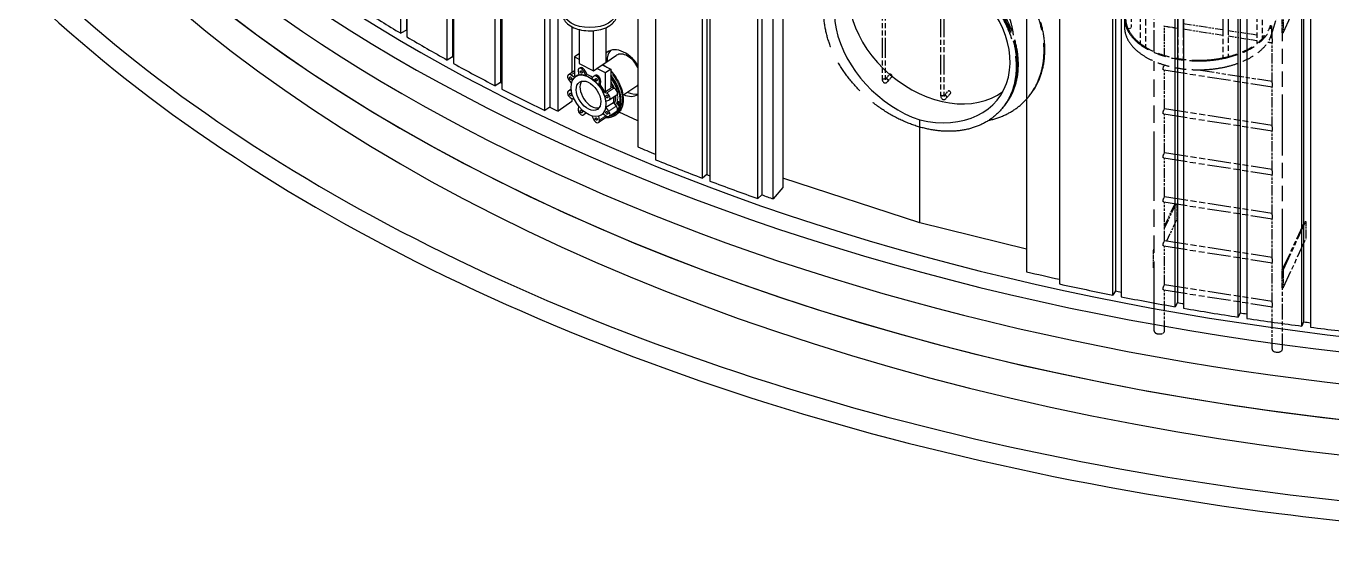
# Model space of a CAD drawing. Header units: millimetres. Extents: x 0 to 89100, y 0 to 63000.
# Drawn here: x 62527 to 67022, y 49368 to 51138 of the extents above; entities that cross this region are included whole.
import ezdxf

# ---------------------------------------------------------------- set-up
doc = ezdxf.new("R2010")
doc.units = ezdxf.units.MM
doc.header["$LTSCALE"] = 150
doc.linetypes.add('DOUBLE_DASH_CHAIN', pattern=[1.2403, 0.6614, -0.0827, 0.1654, -0.0827, 0.1654, -0.0827])
for name, color, linetype, lineweight in [('Reference', 7, 'DOUBLE_DASH_CHAIN', 25), ('Visible', 7, 'Continuous', 25), ('Visible Narrow', 7, 'Continuous', 18)]:
    doc.layers.add(name, color=color, linetype=linetype, lineweight=lineweight)

msp = doc.modelspace()

# ---------------------------------------------------------------- linework, layer by layer
at = {"layer": 'Reference', "ltscale": 0.674356}
msp.add_line((66330.56, 51394.69), (66330.56, 51134.46), dxfattribs=at)
at = {"layer": 'Reference', "ltscale": 0.742545}
msp.add_line((66361.8, 51364.77), (66361.8, 51078.23), dxfattribs=at)
at = {"layer": 'Reference', "ltscale": 0.743699}
msp.add_line((66380.55, 51352.36), (66380.55, 51065.37), dxfattribs=at)
at = {"layer": 'Reference', "ltscale": 0.744757}
msp.add_line((66410.16, 51049.96), (66410.16, 51337.35), dxfattribs=at)
at = {"layer": 'Reference', "ltscale": 0.742636}
msp.add_line((66763.16, 51363.9), (66763.16, 51077.33), dxfattribs=at)
at = {"layer": 'Reference', "ltscale": 0.74063}
msp.add_line((66781.91, 51379.59), (66781.91, 51093.79), dxfattribs=at)
at = {"layer": 'Reference', "ltscale": 0.745945}
msp.add_line((66491.09, 51313.94), (66491.09, 51026.08), dxfattribs=at)
at = {"layer": 'Reference', "ltscale": 0.746058}
msp.add_line((66509.84, 51311.19), (66509.84, 51023.3), dxfattribs=at)
at = {"layer": 'Reference', "ltscale": 0.745856}
msp.add_line((66646.25, 51316), (66646.25, 51028.19), dxfattribs=at)
at = {"layer": 'Reference', "ltscale": 0.745667}
msp.add_line((66665, 51320.23), (66665, 51032.48), dxfattribs=at)
at = {"layer": 'Reference', "ltscale": 0.634748}
for p, q in [((66854.13, 51114.67), (66931.78, 51281.97)), ((66851.23, 50297.6), (66928.88, 50464.91)), ((66854.13, 50297.15), (66931.78, 50464.46)), ((66854.13, 50235.92), (66931.78, 50403.22))]:
    msp.add_line(p, q, dxfattribs=at)
at = {"layer": 'Reference', "ltscale": 0.690297}
for p, q in [((65473.18, 51225.18), (65473.18, 50958.8)), ((65484.43, 51225.18), (65484.43, 50958.8)), ((65674.96, 51167.7), (65674.96, 50901.32)), ((65686.21, 51167.7), (65686.21, 50901.32))]:
    msp.add_line(p, q, dxfattribs=at)
at = {"layer": 'Reference', "ltscale": 0.507713}
msp.add_line((66854.87, 51246.22), (66814.44, 51109.65), dxfattribs=at)
at = {"layer": 'Reference', "ltscale": 0.079256}
msp.add_line((66308.04, 51165.08), (66308.04, 51134.46), dxfattribs=at)
at = {"layer": 'Reference', "ltscale": 0.158612}
for p, q in [((66851.23, 51115.12), (66851.23, 51176.36)), ((66854.13, 51175.91), (66854.13, 51114.67)), ((66931.78, 50464.46), (66931.78, 50403.22)), ((66407.87, 50304.95), (66407.87, 50366.19)), ((66851.23, 50236.36), (66851.23, 50297.6)), ((66854.13, 50297.15), (66854.13, 50235.92))]:
    msp.add_line(p, q, dxfattribs=at)
at = {"layer": 'Reference', "ltscale": 0.104659}
msp.add_line((66443.27, 51138.13), (66491.09, 51130.73), dxfattribs=at)
at = {"layer": 'Reference', "ltscale": 0.261711}
msp.add_line((66446.16, 51036.66), (66446.16, 51137.68), dxfattribs=at)
at = {"layer": 'Reference', "ltscale": 0.298756}
for p, q in [((66509.84, 51146.8), (66646.25, 51125.7)), ((66509.84, 51127.83), (66646.25, 51106.73))]:
    msp.add_line(p, q, dxfattribs=at)
at = {"layer": 'Reference', "ltscale": 0.214946}
for p, q in [((66665, 51122.8), (66763.16, 51107.61)), ((66665, 51103.82), (66763.16, 51088.64))]:
    msp.add_line(p, q, dxfattribs=at)
at = {"layer": 'Reference', "ltscale": 0.07132}
msp.add_line((66814.44, 51138.74), (66814.44, 51111.18), dxfattribs=at)
at = {"layer": 'Reference', "ltscale": 0.053221}
msp.add_line((66815.85, 51093.83), (66815.85, 51114.41), dxfattribs=at)
at = {"layer": 'Reference', "ltscale": 0.006248}
for p, q in [((66854.13, 51114.67), (66851.23, 51115.12)), ((66928.88, 50464.91), (66931.78, 50464.46)), ((66851.23, 50297.6), (66854.13, 50297.15)), ((66854.13, 50235.92), (66851.23, 50236.36))]:
    msp.add_line(p, q, dxfattribs=at)
at = {"layer": 'Reference', "ltscale": 2.115033}
msp.add_line((66851.85, 50298.92), (66851.85, 51115.02), dxfattribs=at)
at = {"layer": 'Reference', "ltscale": 0.018688}
msp.add_line((66781.91, 51104.71), (66790.48, 51103.39), dxfattribs=at)
at = {"layer": 'Reference', "ltscale": 0.030759}
msp.add_line((66801.79, 51082.66), (66815.87, 51080.48), dxfattribs=at)
at = {"layer": 'Reference', "ltscale": 0.010333}
msp.add_line((66811.09, 51100.2), (66815.85, 51099.46), dxfattribs=at)
at = {"layer": 'Reference', "ltscale": 0.358126}
for p, q in [((66815.85, 50942.27), (66815.85, 51080.49)), ((66815.85, 50790.71), (66815.85, 50928.93)), ((66815.85, 50639.15), (66815.85, 50777.36)), ((66815.85, 50487.58), (66815.85, 50625.8)), ((66815.85, 50336.02), (66815.85, 50474.24)), ((66815.85, 50184.46), (66815.85, 50322.68))]:
    msp.add_line(p, q, dxfattribs=at)
at = {"layer": 'Reference', "ltscale": 2.407996}
msp.add_line((66410.16, 50087.48), (66410.16, 51016.62), dxfattribs=at)
at = {"layer": 'Reference', "ltscale": 0.8162}
for p, q in [((66443.27, 50986.56), (66815.87, 50928.92)), ((66443.27, 50835), (66815.87, 50777.36)), ((66443.27, 50683.44), (66815.87, 50625.8)), ((66443.27, 50531.88), (66815.87, 50474.24)), ((66443.27, 50380.32), (66815.87, 50322.67)), ((66443.27, 50228.75), (66815.87, 50171.11))]:
    msp.add_line(p, q, dxfattribs=at)
at = {"layer": 'Reference', "ltscale": 0.343692}
for p, q in [((66446.16, 50853.47), (66446.16, 50986.12)), ((66446.16, 50701.91), (66446.16, 50834.56)), ((66446.16, 50550.34), (66446.16, 50682.99)), ((66446.16, 50398.78), (66446.16, 50531.43)), ((66446.16, 50247.22), (66446.16, 50379.87))]:
    msp.add_line(p, q, dxfattribs=at)
at = {"layer": 'Reference', "ltscale": 0.556798}
msp.add_line((66561.65, 50987.22), (66815.85, 50947.9), dxfattribs=at)
at = {"layer": 'Reference', "ltscale": 0.063385}
for p, q in [((65485.31, 50955.17), (65498.59, 50970.71)), ((65493.87, 50947.86), (65507.14, 50963.4)), ((65687.09, 50897.69), (65700.36, 50913.23)), ((65695.64, 50890.39), (65708.92, 50905.92))]:
    msp.add_line(p, q, dxfattribs=at)
at = {"layer": 'Reference', "ltscale": 0.012597}
msp.add_line((65977.41, 50893.7), (65974.75, 50890.59), dxfattribs=at)
at = {"layer": 'Reference', "ltscale": 0.015771}
for p, q in [((65887.87, 50855.31), (65884.56, 50851.43)), ((65892.19, 50860.36), (65888.87, 50856.48))]:
    msp.add_line(p, q, dxfattribs=at)
at = {"layer": 'Reference', "ltscale": 0.809818}
for p, q in [((66446.16, 50853.53), (66815.85, 50796.34)), ((66446.16, 50701.97), (66815.85, 50644.77)), ((66446.16, 50550.4), (66815.85, 50493.21)), ((66446.16, 50398.84), (66815.85, 50341.65)), ((66446.16, 50247.28), (66815.85, 50190.09))]:
    msp.add_line(p, q, dxfattribs=at)
at = {"layer": 'Reference', "ltscale": 0.292866}
msp.add_line((66446.16, 50448.68), (66481.99, 50525.89), dxfattribs=at)
at = {"layer": 'Reference', "ltscale": 0.316558}
msp.add_line((66446.16, 50441.99), (66484.89, 50525.44), dxfattribs=at)
at = {"layer": 'Reference', "ltscale": 0.137485}
msp.add_line((66488.42, 50524.89), (66488.42, 50471.81), dxfattribs=at)
at = {"layer": 'Reference', "ltscale": 0.281375}
msp.add_line((66453.99, 50397.63), (66488.42, 50471.81), dxfattribs=at)
at = {"layer": 'Reference', "ltscale": 0.018578}
msp.add_line((66407.87, 50366.19), (66410.16, 50371.11), dxfattribs=at)
at = {"layer": 'Reference', "ltscale": 0.004905}
for p, q in [((66407.87, 50366.19), (66410.16, 50365.84)), ((66410.16, 50304.6), (66407.87, 50304.95))]:
    msp.add_line(p, q, dxfattribs=at)
at = {"layer": 'Reference', "ltscale": 0.364876}
msp.add_line((66446.16, 50087.48), (66446.16, 50228.31), dxfattribs=at)
at = {"layer": 'Reference', "ltscale": 0.548175}
msp.add_line((66851.85, 50024.72), (66851.85, 50236.27), dxfattribs=at)
at = {"layer": 'Reference', "ltscale": 0.37931}
msp.add_line((66815.85, 50024.72), (66815.85, 50171.12), dxfattribs=at)
at = {"layer": 'Reference', "ltscale": 3.626148}
msp.add_ellipse((65661.16, 51158.58), major_axis=(-313.59, 267.99), ratio=0.7322183, start_param=2.6352994, end_param=6.7894786, dxfattribs=at)
at = {"layer": 'Reference', "ltscale": 2.742245}
msp.add_ellipse((65663.82, 51161.69), major_axis=(-313.59, 267.99), ratio=0.7322183, start_param=3.1415927, end_param=6.2831853, dxfattribs=at)
at = {"layer": 'Reference', "ltscale": 4.911191}
msp.add_ellipse((65603.75, 51091.41), major_axis=(280.8, -239.97), ratio=0.7322183, dxfattribs=at)
at = {"layer": 'Reference', "ltscale": 2.455545}
for centre in [(65607.07, 51095.29), (65611.39, 51100.34)]:
    msp.add_ellipse(centre, major_axis=(-280.8, 239.97), ratio=0.7322183, start_param=3.1415927, end_param=6.2831853, dxfattribs=at)
at = {"layer": 'Reference', "ltscale": 2.459974}
msp.add_ellipse((65608.07, 51096.45), major_axis=(-280.8, 239.97), ratio=0.7322183, start_param=3.1387597, end_param=6.2860182, dxfattribs=at)
at = {"layer": 'Reference', "ltscale": 0.925007}
msp.add_ellipse((65661.16, 51158.58), major_axis=(-225.21, 192.47), ratio=0.7322183, start_param=3.7957, end_param=5.2713563, dxfattribs=at)
at = {"layer": 'Reference', "ltscale": 1.696894}
msp.add_ellipse((66563.06, 51165.08), major_axis=(255.02, 0), ratio=0.5773503, start_param=2.969375, end_param=6.1138884, dxfattribs=at)
at = {"layer": 'Reference', "ltscale": 1.587484}
msp.add_ellipse((66563.06, 51165.08), major_axis=(-251.27, 0), ratio=0.5773503, start_param=6.2697997, end_param=9.255481, dxfattribs=at)
at = {"layer": 'Reference', "ltscale": 1.603953}
msp.add_ellipse((66563.06, 51134.46), major_axis=(255.02, 0), ratio=0.5773503, start_param=3.1415927, end_param=6.1138884, dxfattribs=at)
at = {"layer": 'Reference', "ltscale": 0.034374}
msp.add_ellipse((66321.19, 51134.46), major_axis=(9.37, 0), ratio=0.5773503, start_param=4.5454871, end_param=6.2831853, dxfattribs=at)
at = {"layer": 'Reference', "ltscale": 0.033556}
for centre, major_axis, ratio in [((65478.81, 50958.8), (5.63, 0), 0.5773503), ((65489.59, 50951.52), (-4.28, 3.65), 0.7322183), ((65680.58, 50901.32), (5.63, 0), 0.5773503), ((65691.37, 50894.04), (-4.28, 3.65), 0.7322183)]:
    msp.add_ellipse(centre, major_axis=major_axis, ratio=ratio, start_param=3.2986723, end_param=6.1261057, dxfattribs=at)
at = {"layer": 'Reference', "ltscale": 0.037296}
for centre in [(65502.87, 50967.05), (65704.64, 50909.57)]:
    msp.add_ellipse(centre, major_axis=(-4.28, 3.65), ratio=0.7322183, start_param=3.1415926, end_param=6.2831853, dxfattribs=at)
at = {"layer": 'Reference', "ltscale": 0.119566}
for centre in [(66428.16, 50087.48), (66833.85, 50024.72)]:
    msp.add_ellipse(centre, major_axis=(18, 0), ratio=0.5773503, start_param=3.1415927, end_param=6.2831853, dxfattribs=at)
at = {"layer": 'Reference', "ltscale": 0.040304}
for points in [[(66815.85, 51093.83), (66815.85, 51093.04), (66815.9, 51092.22), (66816.07, 51090.23), (66816.23, 51088.93), (66816.43, 51087.06), (66816.48, 51086.45), (66816.56, 51085.29), (66816.58, 51084.75), (66816.58, 51083.77), (66816.56, 51083.3), (66816.48, 51082.46), (66816.43, 51082.09), (66816.23, 51081.14), (66816.07, 51080.75), (66815.93, 51080.52), (66815.89, 51080.48), (66815.87, 51080.49)], [(66815.85, 50942.27), (66815.85, 50941.48), (66815.9, 50940.65), (66816.07, 50938.67), (66816.23, 50937.37), (66816.43, 50935.5), (66816.48, 50934.89), (66816.56, 50933.73), (66816.58, 50933.19), (66816.58, 50932.2), (66816.56, 50931.74), (66816.48, 50930.9), (66816.43, 50930.52), (66816.23, 50929.58), (66816.07, 50929.18), (66815.93, 50928.95), (66815.89, 50928.92), (66815.87, 50928.92)], [(66815.85, 50790.71), (66815.85, 50789.92), (66815.9, 50789.09), (66816.07, 50787.11), (66816.23, 50785.8), (66816.43, 50783.93), (66816.48, 50783.32), (66816.56, 50782.17), (66816.58, 50781.63), (66816.58, 50780.64), (66816.56, 50780.18), (66816.48, 50779.34), (66816.43, 50778.96), (66816.23, 50778.02), (66816.07, 50777.62), (66815.93, 50777.39), (66815.89, 50777.36), (66815.87, 50777.36)], [(66815.85, 50639.15), (66815.85, 50638.36), (66815.9, 50637.53), (66816.07, 50635.54), (66816.23, 50634.24), (66816.43, 50632.37), (66816.48, 50631.76), (66816.56, 50630.61), (66816.58, 50630.06), (66816.58, 50629.08), (66816.56, 50628.61), (66816.48, 50627.77), (66816.43, 50627.4), (66816.23, 50626.45), (66816.07, 50626.06), (66815.93, 50625.83), (66815.89, 50625.8), (66815.87, 50625.8)], [(66815.85, 50487.58), (66815.85, 50486.8), (66815.9, 50485.97), (66816.07, 50483.98), (66816.23, 50482.68), (66816.43, 50480.81), (66816.48, 50480.2), (66816.56, 50479.04), (66816.58, 50478.5), (66816.58, 50477.52), (66816.56, 50477.05), (66816.48, 50476.21), (66816.43, 50475.84), (66816.23, 50474.89), (66816.07, 50474.5), (66815.93, 50474.27), (66815.89, 50474.23), (66815.87, 50474.24)], [(66815.85, 50336.02), (66815.85, 50335.23), (66815.9, 50334.4), (66816.07, 50332.42), (66816.23, 50331.12), (66816.43, 50329.25), (66816.48, 50328.64), (66816.56, 50327.48), (66816.58, 50326.94), (66816.58, 50325.96), (66816.56, 50325.49), (66816.48, 50324.65), (66816.43, 50324.28), (66816.23, 50323.33), (66816.07, 50322.93), (66815.93, 50322.7), (66815.89, 50322.67), (66815.87, 50322.68)], [(66815.85, 50184.46), (66815.85, 50183.67), (66815.9, 50182.84), (66816.07, 50180.86), (66816.23, 50179.56), (66816.43, 50177.69), (66816.48, 50177.07), (66816.56, 50175.92), (66816.58, 50175.38), (66816.58, 50174.39), (66816.56, 50173.93), (66816.48, 50173.09), (66816.43, 50172.71), (66816.23, 50171.77), (66816.07, 50171.37), (66815.93, 50171.14), (66815.89, 50171.11), (66815.87, 50171.11)]]:
    msp.add_open_spline(points, degree=3, knots=[2.5557741, 2.5557741, 2.5557741, 2.5557741, 2.8870911, 2.8870911, 3.3693304, 3.3693304, 3.61045, 3.61045, 3.8515697, 3.8515697, 4.0926893, 4.0926893, 4.333809, 4.333809, 4.8160483, 4.8160483, 5.0102567, 5.0102567, 5.0102567, 5.0102567], dxfattribs=at)
at = {"layer": 'Reference', "ltscale": 0.052252}
msp.add_open_spline([(66443.27, 50986.57), (66443.04, 50986.6), (66442.82, 50986.67), (66442.08, 50987.04), (66441.55, 50987.54), (66440.98, 50988.61), (66440.83, 50989.01), (66440.63, 50989.89), (66440.57, 50990.37), (66440.57, 50991.36), (66440.63, 50991.89), (66440.83, 50993), (66440.98, 50993.58), (66441.55, 50995.33), (66442.08, 50996.52), (66443.13, 50998.68), (66443.73, 50999.79), (66444.52, 51001.3), (66444.76, 51001.77), (66445.2, 51002.63), (66445.39, 51003.02), (66445.61, 51003.49), (66445.66, 51003.61), (66445.72, 51003.73)], degree=3, knots=[2.6928826, 2.6928826, 2.6928826, 2.6928826, 2.8870911, 2.8870911, 3.3693304, 3.3693304, 3.61045, 3.61045, 3.8515697, 3.8515697, 4.0926893, 4.0926893, 4.333809, 4.333809, 4.8160483, 4.8160483, 5.2967014, 5.2967014, 5.5370279, 5.5370279, 5.7773545, 5.7773545, 5.8724987, 5.8724987, 5.8724987, 5.8724987], dxfattribs=at)
at = {"layer": 'Reference', "ltscale": 0.098603}
for points in [[(65473.18, 50958.8), (65473.18, 50956.4), (65473.38, 50954.15), (65474.31, 50949.96), (65475.01, 50947.99), (65476.84, 50945.49), (65477.45, 50944.82), (65479.28, 50943.35), (65480.68, 50942.66), (65483.41, 50942.15), (65484.7, 50942.2), (65487.32, 50942.77), (65488.59, 50943.38), (65491.28, 50945.13), (65492.62, 50946.4), (65493.87, 50947.86)], [(65674.96, 50901.32), (65674.96, 50898.92), (65675.15, 50896.67), (65676.08, 50892.48), (65676.79, 50890.51), (65678.61, 50888.01), (65679.22, 50887.34), (65681.06, 50885.87), (65682.45, 50885.18), (65685.19, 50884.67), (65686.47, 50884.72), (65689.09, 50885.3), (65690.36, 50885.9), (65693.06, 50887.65), (65694.39, 50888.92), (65695.64, 50890.39)]]:
    msp.add_open_spline(points, degree=3, knots=[1.5707963, 1.5707963, 1.5707963, 1.5707963, 1.8849556, 1.8849556, 2.1991149, 2.1991149, 2.3222233, 2.3222233, 2.5065479, 2.5065479, 2.6658068, 2.6658068, 2.866341, 2.866341, 3.1415927, 3.1415927, 3.1415927, 3.1415927], dxfattribs=at)
at = {"layer": 'Reference', "ltscale": 0.029045}
for points in [[(65484.43, 50958.8), (65484.43, 50957.28), (65484.55, 50955.96), (65484.89, 50954.07), (65485.11, 50953.42), (65485.35, 50952.91), (65485.41, 50952.83), (65485.41, 50952.83)], [(65686.21, 50901.32), (65686.21, 50899.8), (65686.32, 50898.48), (65686.67, 50896.59), (65686.89, 50895.95), (65687.12, 50895.44), (65687.18, 50895.35), (65687.18, 50895.35)]]:
    msp.add_open_spline(points, degree=3, knots=[1.57079633, 1.57079633, 1.57079633, 1.57079633, 1.84177868, 1.84177868, 2.07761825, 2.07761825, 2.20736585, 2.20736585, 2.20736585, 2.20736585], dxfattribs=at)
at = {"layer": 'Reference', "ltscale": 0.002976}
for points in [[(65484.8, 50954.6), (65484.96, 50954.77), (65485.14, 50954.96), (65485.31, 50955.17)], [(65686.58, 50897.12), (65686.74, 50897.3), (65686.91, 50897.49), (65687.09, 50897.69)]]:
    msp.add_open_spline(points, degree=3, dxfattribs=at)
at = {"layer": 'Reference', "ltscale": 0.061149}
for points in [[(66443.27, 50835), (66443.04, 50835.04), (66442.82, 50835.11), (66442.08, 50835.48), (66441.55, 50835.98), (66440.98, 50837.04), (66440.83, 50837.45), (66440.63, 50838.33), (66440.57, 50838.81), (66440.57, 50839.79), (66440.63, 50840.33), (66440.83, 50841.44), (66440.98, 50842.02), (66441.55, 50843.77), (66442.08, 50844.96), (66443.13, 50847.12), (66443.73, 50848.23), (66444.52, 50849.73), (66444.76, 50850.21), (66445.2, 50851.07), (66445.39, 50851.46), (66445.7, 50852.13), (66445.83, 50852.43), (66446.03, 50852.93), (66446.09, 50853.13), (66446.15, 50853.36), (66446.16, 50853.42), (66446.16, 50853.47)], [(66443.27, 50683.44), (66443.04, 50683.48), (66442.82, 50683.55), (66442.08, 50683.91), (66441.55, 50684.42), (66440.98, 50685.48), (66440.83, 50685.89), (66440.63, 50686.77), (66440.57, 50687.25), (66440.57, 50688.23), (66440.63, 50688.76), (66440.83, 50689.88), (66440.98, 50690.45), (66441.55, 50692.21), (66442.08, 50693.4), (66443.13, 50695.55), (66443.73, 50696.67), (66444.52, 50698.17), (66444.76, 50698.64), (66445.2, 50699.51), (66445.39, 50699.89), (66445.7, 50700.56), (66445.83, 50700.87), (66446.03, 50701.37), (66446.09, 50701.57), (66446.15, 50701.8), (66446.16, 50701.86), (66446.16, 50701.9)], [(66443.27, 50531.88), (66443.04, 50531.91), (66442.82, 50531.99), (66442.08, 50532.35), (66441.55, 50532.85), (66440.98, 50533.92), (66440.83, 50534.32), (66440.63, 50535.21), (66440.57, 50535.69), (66440.57, 50536.67), (66440.63, 50537.2), (66440.83, 50538.31), (66440.98, 50538.89), (66441.55, 50540.64), (66442.08, 50541.84), (66443.13, 50543.99), (66443.73, 50545.11), (66444.52, 50546.61), (66444.76, 50547.08), (66445.2, 50547.94), (66445.39, 50548.33), (66445.7, 50549), (66445.83, 50549.3), (66446.03, 50549.8), (66446.09, 50550), (66446.15, 50550.24), (66446.16, 50550.3), (66446.16, 50550.34)], [(66443.27, 50380.32), (66443.04, 50380.35), (66442.82, 50380.42), (66442.08, 50380.79), (66441.55, 50381.29), (66440.98, 50382.36), (66440.83, 50382.76), (66440.63, 50383.65), (66440.57, 50384.12), (66440.57, 50385.11), (66440.63, 50385.64), (66440.83, 50386.75), (66440.98, 50387.33), (66441.55, 50389.08), (66442.08, 50390.28), (66443.13, 50392.43), (66443.73, 50393.55), (66444.52, 50395.05), (66444.76, 50395.52), (66445.2, 50396.38), (66445.39, 50396.77), (66445.7, 50397.44), (66445.83, 50397.74), (66446.03, 50398.24), (66446.09, 50398.44), (66446.15, 50398.67), (66446.16, 50398.74), (66446.16, 50398.78)], [(66443.27, 50228.76), (66443.04, 50228.79), (66442.82, 50228.86), (66442.08, 50229.23), (66441.55, 50229.73), (66440.98, 50230.79), (66440.83, 50231.2), (66440.63, 50232.08), (66440.57, 50232.56), (66440.57, 50233.55), (66440.63, 50234.08), (66440.83, 50235.19), (66440.98, 50235.77), (66441.55, 50237.52), (66442.08, 50238.71), (66443.13, 50240.87), (66443.73, 50241.98), (66444.52, 50243.49), (66444.76, 50243.96), (66445.2, 50244.82), (66445.39, 50245.21), (66445.7, 50245.88), (66445.83, 50246.18), (66446.03, 50246.68), (66446.09, 50246.88), (66446.15, 50247.11), (66446.16, 50247.18), (66446.16, 50247.22)]]:
    msp.add_open_spline(points, degree=3, knots=[2.6928826, 2.6928826, 2.6928826, 2.6928826, 2.8870911, 2.8870911, 3.3693304, 3.3693304, 3.61045, 3.61045, 3.8515697, 3.8515697, 4.0926893, 4.0926893, 4.333809, 4.333809, 4.8160483, 4.8160483, 5.2967014, 5.2967014, 5.5370279, 5.5370279, 5.7773545, 5.7773545, 6.0176811, 6.0176811, 6.2580076, 6.2580076, 6.4073438, 6.4073438, 6.4073438, 6.4073438], dxfattribs=at)
at = {"layer": 'Visible'}
for p, q in [((63835.76, 54715.07), (63835.76, 51123.5)), ((63816.91, 51112.96), (63816.91, 54704.52)), ((63837.79, 54692.08), (63837.79, 51100.52)), ((63994.66, 54623.33), (63994.66, 51031.77)), ((63976.49, 51020.83), (63976.49, 54612.4)), ((63998.13, 54600.41), (63998.13, 51008.84)), ((64159.23, 54534.99), (64159.23, 50943.43)), ((64141.75, 50932.12), (64141.75, 54523.68)), ((64164.14, 54512.15), (64164.14, 50920.59)), ((64312.49, 50846.93), (64312.49, 54438.49)), ((64329.24, 54450.16), (64329.24, 50858.59)), ((64693.89, 54269.06), (64693.89, 50677.5)), ((64869.69, 54217.8), (64869.69, 50626.24)), ((64855.24, 50613.59), (64855.24, 54205.15)), ((64880.28, 54195.61), (64880.28, 50604.05)), ((65045.54, 50543.56), (65045.54, 54135.13)), ((65059.19, 54148.07), (65059.19, 50556.51)), ((66084.02, 53841.01), (66084.02, 50249.44)), ((66276.5, 53816.92), (66276.5, 50225.36)), ((66268.02, 50211.01), (66268.02, 53802.58)), ((66296.42, 53796.98), (66296.42, 50205.42)), ((66490.28, 53776.95), (66490.28, 50185.38)), ((66482.71, 50170.87), (66482.71, 53762.44)), ((66511.44, 53757.44), (66511.44, 50165.87)), ((66699.78, 50135.26), (66699.78, 53726.82)), ((66706.44, 53741.48), (66706.44, 50149.92)), ((66728.8, 53722.43), (66728.8, 50130.87)), ((66918.95, 50104.22), (66918.95, 53695.78)), ((66924.68, 53710.57), (66924.68, 50119.01)), ((66948.23, 53692), (66948.23, 50100.44)), ((65098.71, 50542.66), (65098.71, 51504.78)), ((65132.08, 51493.33), (65132.08, 50581.6)), ((64357.96, 50844.86), (64357.96, 51315.16)), ((65971.09, 51254.72), (65971.09, 50291.27)), ((64632.98, 51192.67), (64632.98, 50721.54)), ((63835.76, 51123.5), (63816.91, 51112.96)), ((64405.43, 51135.55), (64405.43, 50978.16)), ((64431.09, 51125.89), (64431.09, 51008.49)), ((64479.57, 50983.93), (64479.57, 51122.03)), ((64522.11, 51132.24), (64522.11, 51011.92)), ((63994.66, 51031.77), (63976.49, 51020.83)), ((64431.09, 51042.63), (64414.14, 51031.47)), ((64431.09, 51022.89), (64414.14, 51031.47)), ((64414.14, 51031.47), (64414.14, 50966.87)), ((64522.11, 51012.51), (64559.63, 51037.2)), ((64414.14, 50983.89), (64393.4, 50970.24)), ((64427.23, 50983.42), (64428.88, 50968.94)), ((64433.97, 50994.07), (64430.01, 50991.46)), ((64431.09, 51008.49), (64479.57, 50983.93)), ((64454.06, 50967.51), (64446.35, 50982.34)), ((64450.3, 50984.94), (64458.02, 50970.12)), ((64479.57, 50983.93), (64491.94, 50992.06)), ((64491.94, 50992.06), (64509.74, 51003.78)), ((64521.25, 50977.21), (64491.94, 50992.06)), ((64509.74, 51003.78), (64522.11, 51011.92)), ((64509.74, 51003.78), (64539.06, 50988.93)), ((64539.06, 50988.93), (64521.25, 50977.21)), ((64521.25, 50912.61), (64521.25, 50977.21)), ((64539.06, 50988.93), (64539.06, 50924.32)), ((64159.23, 50943.43), (64141.75, 50932.12)), ((64394.72, 50952.41), (64404.06, 50939.88)), ((64415.01, 50961.13), (64402.63, 50969.16)), ((64414.14, 50966.87), (64418.56, 50963.99)), ((64423.99, 50967.57), (64419.05, 50964.32)), ((64458.02, 50970.12), (64454.06, 50967.51)), ((64481.13, 50964.72), (64473.41, 50957.71)), ((64485.75, 50967.84), (64481.79, 50965.23)), ((64498.59, 50933.62), (64500.25, 50946.43)), ((64502.55, 50936.23), (64498.59, 50933.62)), ((64504.2, 50949.04), (64502.55, 50936.23)), ((64581.02, 50900.18), (64629.02, 50931.76)), ((64403.38, 50920.56), (64393.4, 50914)), ((64403.73, 50917.58), (64394.72, 50914.63)), ((64402.63, 50889.85), (64413.61, 50885.86)), ((64405.43, 50888.83), (64405.43, 50878.39)), ((64512.28, 50911.83), (64516.23, 50914.43)), ((64524.84, 50907.26), (64512.28, 50911.83)), ((64516.23, 50914.43), (64521.25, 50912.61)), ((64521.25, 50912.61), (64539.06, 50924.32)), ((64559.79, 50900.04), (64534.07, 50883.11)), ((64539.06, 50928.37), (64550.56, 50924.18)), ((64329.24, 50858.59), (64312.49, 50846.93)), ((64405.43, 50878.39), (64357.96, 50844.86)), ((64428.67, 50861.84), (64427.23, 50850.68)), ((64522.71, 50879.19), (64532.76, 50882.48)), ((64522.71, 50858.17), (64548.43, 50875.1)), ((64532.76, 50844.7), (64522.71, 50858.17)), ((64559.79, 50843.79), (64534.07, 50826.87)), ((64548.43, 50875.1), (64558.48, 50861.62)), ((64454.59, 50837.73), (64445.68, 50831.87)), ((64446.35, 50832.39), (64453.23, 50838.64)), ((64474.01, 50828.45), (64481.13, 50814.77)), ((64523.18, 50822.57), (64497.46, 50805.64)), ((64500.25, 50813.69), (64498.63, 50827.82)), ((64512.87, 50835.72), (64506.45, 50831.49)), ((64512.28, 50836.1), (64524.84, 50827.94)), ((64553.65, 50829.78), (64558.35, 50832.87)), ((64632.98, 50811.76), (64567.81, 50841.14)), ((65603.09, 50459.88), (65603.09, 50815.06)), ((64869.69, 50626.24), (64855.24, 50613.59)), ((65132.08, 50581.6), (65098.71, 50542.66)), ((65603.09, 50459.88), (65132.08, 50614)), ((65059.19, 50556.51), (65045.54, 50543.56)), ((65971.09, 50369.78), (65603.09, 50459.88)), ((66276.5, 50225.36), (66268.02, 50211.01)), ((66490.28, 50185.38), (66482.71, 50170.87)), ((66706.44, 50149.92), (66699.78, 50135.26)), ((66924.68, 50119.01), (66918.95, 50104.22))]:
    msp.add_line(p, q, dxfattribs=at)
for centre, major_axis, ratio, start_param, end_param in [((68289.52, 53591.12), (-6315, 0), 0.5773503, 6.1038739, 8.3379225), ((68289.52, 53603.37), (-6245.17, 0), 0.5773503, 6.1828271, 8.3344441), ((68289.52, 53480.9), (-6315, 0), 0.5773503, 0, 2.0547372), ((68289.52, 53480.9), (-6315, 0), 0.5773503, 0, 2.0547372), ((68289.52, 53480.9), (-6315, 0), 0.5773503, 0, 2.0547372), ((68289.52, 53358.42), (-6315, 0), 0.5773503, 0, 1.565985), ((68289.52, 53358.42), (-6315, 0), 0.5773503, 0, 1.565985), ((68289.52, 53358.42), (-6315, 0), 0.5773503, 0.0148462, 1.5559502), ((68289.52, 53235.95), (-6315, 0), 0.5773503, 0.0148462, 1.5520898), ((65603.09, 51090.63), (241.64, -236.15), 0.7099429, 2.5885926, 5.3189635), ((65661.16, 51158.58), (-256.57, 219.27), 0.7322183, 0.1615373, 2.9846137), ((65603.09, 51090.63), (272.82, -199.4), 0.7510309, 5.2144052, 7.964551), ((68289.52, 53603.37), (6213.75, 0), 0.5773503, 3.8773952, 3.9088862), ((68289.52, 53603.37), (6187.5, 0), 0.5773503, 3.908876, 3.9093478), ((68289.52, 53603.37), (6213.75, 0), 0.5773503, 3.9137142, 3.9452052), ((68289.52, 53603.37), (6187.5, 0), 0.5773503, 3.945195, 3.945974), ((64581.29, 50975.91), (53.69, -72.34), 0.6433971, 1.4705072, 3.2694791), ((64594.32, 50984.48), (-49.47, 75.18), 0.6137389, 0.1644259, 0.793647), ((64594.32, 50984.48), (-34.69, 52.72), 0.6137389, 4.5106741, 6.2831853), ((68289.52, 53603.37), (6213.75, 0), 0.5773503, 3.9500332, 3.9815242), ((64437.85, 50979.56), (-7.83, 11.9), 0.6137389, 4.5466943, 7.1646882), ((64441.81, 50982.16), (-7.83, 11.9), 0.6137389, 4.5466943, 6.2831853), ((68289.52, 53603.37), (6187.5, 0), 0.5773503, 3.9815139, 3.9825794), ((64401.24, 50958.34), (-7.83, 11.9), 0.6137389, 5.3320925, 7.9500864), ((64467.69, 50901.16), (-43.7, 66.41), 0.6137389, 6.1728701, 6.2831853), ((64463.74, 50898.55), (-43.7, 66.41), 0.6137389, 5.6256513, 6.0857312), ((64475.61, 50906.37), (30.92, -46.99), 0.6137389, 3.3664576, 6.0583204), ((64467.69, 50901.16), (-43.7, 66.41), 0.6137389, 5.3109322, 5.6256513), ((64463.74, 50898.55), (-43.7, 66.41), 0.6137389, 4.8402532, 5.300333), ((64489.63, 50953.33), (-7.83, 11.9), 0.6137389, 3.7612962, 6.37929), ((64493.58, 50955.93), (-7.83, 11.9), 0.6137389, 3.7612962, 6.2831853), ((64467.69, 50901.16), (-43.7, 66.41), 0.6137389, 4.5149349, 4.8402532), ((64494.9, 50919.06), (58.75, -89.28), 0.6137389, 5.8303458, 8.0226073), ((64494.9, 50919.06), (56.27, -85.52), 0.6137389, 6.0088587, 7.9933995), ((64562.15, 50928.71), (-4.43, 6.74), 0.6137389, 6.2776881, 8.8685348), ((64565.12, 50930.67), (4.43, -6.74), 0.6137389, 4.0748815, 4.8173724), ((64594.32, 50984.48), (34.69, -52.72), 0.6137389, 0, 0.132125), ((68289.52, 53603.37), (6213.75, 0), 0.5773503, 3.9863522, 4.0178432), ((64401.24, 50902.09), (-7.83, 11.9), 0.6137389, 6.1174907, 8.7354845), ((64463.74, 50898.55), (-43.7, 66.41), 0.6137389, 4.054855, 4.5149349), ((64526.24, 50895.01), (7.83, -11.9), 0.6137389, 6.1174907, 8.7354845), ((64490.45, 50916.13), (43.7, -66.41), 0.6137389, 1.3559104, 1.371339), ((64490.45, 50916.13), (43.7, -66.41), 0.6137389, 0.5607307, 0.8650601), ((64551.96, 50911.94), (7.83, -11.9), 0.6137389, 0, 2.4522992), ((64581.29, 50975.91), (53.69, -72.34), 0.6433971, 5.4531801, 6.2411682), ((64594.32, 50984.48), (49.47, -75.18), 0.6137389, 5.4895383, 6.0711441), ((68289.52, 53603.37), (6187.5, 0), 0.5773503, 4.0178329, 4.0238597), ((64437.85, 50843.78), (7.83, -11.9), 0.6137389, 3.7612962, 6.37929), ((64463.74, 50898.55), (43.7, -66.41), 0.6137389, 0.1278642, 0.587944), ((64526.24, 50838.77), (7.83, -11.9), 0.6137389, 5.3320925, 7.9500864), ((64551.96, 50855.7), (7.83, -11.9), 0.6137389, 0, 1.6669011), ((64567.35, 50870.12), (4.43, -6.74), 0.6137389, 1.5574258, 5.9184943), ((64570.32, 50872.08), (-4.43, 6.74), 0.6137389, 0.367189, 2.358298), ((64489.63, 50817.55), (7.83, -11.9), 0.6137389, 4.5466943, 7.1646882), ((64515.35, 50834.47), (7.83, -11.9), 0.6137389, 0, 0.5938883), ((64494.9, 50919.06), (56.27, -85.52), 0.6137389, 5.8768616, 5.8916111), ((68289.52, 53603.37), (6187.5, 0), 0.5773503, 4.0801459, 4.0922959), ((68289.52, 53603.37), (6213.75, 0), 0.5773503, 4.0953092, 4.1268002), ((68289.52, 53603.37), (6187.5, 0), 0.5773503, 4.1267899, 4.1288415), ((68289.52, 53603.37), (6213.75, 0), 0.5773503, 4.1316282, 4.1631191), ((68289.52, 53603.37), (6187.5, 0), 0.5773503, 4.1631089, 4.1705804), ((68289.52, 53603.37), (6187.5, 0), 0.5773503, 4.3283206, 4.3479309), ((68289.52, 53603.37), (6213.75, 0), 0.5773503, 4.3495421, 4.3810331), ((68289.52, 53603.37), (6187.5, 0), 0.5773503, 4.3810228, 4.384424), ((68289.52, 53603.37), (6213.75, 0), 0.5773503, 4.3858611, 4.4173521), ((68289.52, 53603.37), (6187.5, 0), 0.5773503, 4.4173418, 4.4209129), ((68289.52, 53603.37), (6213.75, 0), 0.5773503, 4.4221801, 4.4536711), ((68289.52, 53603.37), (6187.5, 0), 0.5773503, 4.4536608, 4.457398), ((68289.52, 53603.37), (6213.75, 0), 0.5773503, 4.4584991, 4.4899901), ((68289.52, 53603.37), (6187.5, 0), 0.5773503, 4.4899798, 4.4938801), ((68289.52, 53603.37), (6213.75, 0), 0.5773503, 4.4948181, 4.526309)]:
    msp.add_ellipse(centre, major_axis=major_axis, ratio=ratio, start_param=start_param, end_param=end_param, dxfattribs=at)
for centre, major_axis, ratio in [((64467.2, 51184.67), (-90.24, 0), 0.5773503), ((64462.75, 50897.9), (-43.7, 66.41), 0.6137389), ((64437.85, 50979.56), (-2.84, 4.32), 0.6137389), ((64401.24, 50958.34), (-2.84, 4.32), 0.6137389), ((64462.75, 50897.9), (-30.92, 46.99), 0.6137389), ((64489.63, 50953.33), (-2.84, 4.32), 0.6137389), ((64401.24, 50902.09), (-2.84, 4.32), 0.6137389), ((64526.24, 50895.01), (2.84, -4.32), 0.6137389), ((64437.85, 50843.78), (2.84, -4.32), 0.6137389), ((64526.24, 50838.77), (2.84, -4.32), 0.6137389), ((64489.63, 50817.55), (2.84, -4.32), 0.6137389)]:
    msp.add_ellipse(centre, major_axis=major_axis, ratio=ratio, dxfattribs=at)
for points, knots in [([(62075.77, 54755.39), (61949.51, 54578.44), (61845.66, 54395.89), (61591.94, 53806.71), (61530.17, 53386.48), (61637.48, 52558.4), (61805.33, 52150.93), (62352.93, 51385.33), (62734.35, 51027.61), (63672.57, 50399.08), (64229.89, 50128.67), (65463.03, 49703.22), (66138.63, 49548.25), (67277.11, 49402.75), (67724.62, 49372.23), (68172.91, 49367.73)], [3.5362149, 3.5362149, 3.5362149, 3.5362149, 3.6833053, 3.6833053, 4.0016656, 4.0016656, 4.3186134, 4.3186134, 4.6383092, 4.6383092, 4.9591467, 4.9591467, 5.2799455, 5.2799455, 5.4804087, 5.4804087, 5.4804087, 5.4804087]), ([(61634.1, 53244.4), (61637.66, 52848.26), (61749.17, 52452.3), (62179.44, 51696.88), (62498.3, 51337.67), (63313.99, 50692.09), (63810.64, 50405.86), (64933.55, 49935.11), (65559.63, 49750.65), (66849.22, 49507.62), (67509.38, 49443.52), (68171.39, 49436.75)], [3.9321744, 3.9321744, 3.9321744, 3.9321744, 4.2446997, 4.2446997, 4.557225, 4.557225, 4.8697503, 4.8697503, 5.1822756, 5.1822756, 5.4800765, 5.4800765, 5.4800765, 5.4800765]), ([(64536, 51139.71), (64529.02, 51135.11), (64520.89, 51131.31), (64503.13, 51125.49), (64493.51, 51123.47), (64473.76, 51121.36), (64463.66, 51121.26), (64443.89, 51122.98), (64434.23, 51124.79), (64416.23, 51130.22), (64407.9, 51133.84), (64393.44, 51142.69), (64387.3, 51147.94), (64378.3, 51159.52), (64375.29, 51165.82), (64372.99, 51178.25), (64373.34, 51184.26), (64376.81, 51195.8), (64379.95, 51201.29), (64388.85, 51211.77), (64394.89, 51216.65), (64409.27, 51225.14), (64417.72, 51228.67), (64435.96, 51233.9), (64445.73, 51235.61), (64465.6, 51237.08), (64475.7, 51236.86), (64495.3, 51234.52), (64504.8, 51232.4), (64522.34, 51226.38), (64530.36, 51222.48), (64544.06, 51213.1), (64549.76, 51207.62), (64557.67, 51195.74), (64560.1, 51189.4), (64561.35, 51177.05), (64560.52, 51171.14), (64556.18, 51159.77), (64552.58, 51154.35), (64544.49, 51145.93), (64540.48, 51142.66), (64536, 51139.71)], [0, 0, 0, 0, 0.3338531, 0.3338531, 0.6679626, 0.6679626, 0.9998833, 0.9998833, 1.3316845, 1.3316845, 1.665517, 1.665517, 1.9999529, 1.9999529, 2.3151133, 2.3151133, 2.5932384, 2.5932384, 2.8772391, 2.8772391, 3.1960745, 3.1960745, 3.5307297, 3.5307297, 3.8644082, 3.8644082, 4.1961446, 4.1961446, 4.5281539, 4.5281539, 4.8624086, 4.8624086, 5.1958353, 5.1958353, 5.5045035, 5.5045035, 5.7799205, 5.7799205, 6.0690721, 6.0690721, 6.2831853, 6.2831853, 6.2831853, 6.2831853]), ([(64539.06, 50983.13), (64545.77, 50976.08), (64551.96, 50968.25), (64563.67, 50950.4), (64568.95, 50940.23), (64577.04, 50919.56), (64579.84, 50909.07), (64582.57, 50888.71), (64582.51, 50878.85), (64579.28, 50860.91), (64576.17, 50852.78), (64567.96, 50840.72), (64563.51, 50836.27), (64558.35, 50832.87)], [2.1355852, 2.1355852, 2.1355852, 2.1355852, 2.4240565, 2.4240565, 2.7549605, 2.7549605, 3.0866968, 3.0866968, 3.4194853, 3.4194853, 3.7446834, 3.7446834, 3.9927455, 3.9927455, 3.9927455, 3.9927455])]:
    msp.add_open_spline(points, degree=3, knots=knots, dxfattribs=at)
msp.add_open_spline([(64512.11, 51005.34), (64516.58, 51002.55), (64520.99, 50999.4), (64525.27, 50995.92)], degree=3, dxfattribs=at)
at = {"layer": 'Visible Narrow'}
for p, q in [((64450.11, 50984.81), (64446.54, 50982.47)), ((64413.56, 50976.36), (64403.21, 50969.54)), ((64504, 50948.91), (64500.44, 50946.56)), ((64402.97, 50920.06), (64395.15, 50914.91)), ((64549.28, 50923.34), (64526.13, 50908.1)), ((64557.19, 50860.78), (64534.04, 50845.55)), ((64454.12, 50837.5), (64446.75, 50832.66)), ((64522.21, 50828.14), (64501.4, 50814.45))]:
    msp.add_line(p, q, dxfattribs=at)
for centre, major_axis, start_param, end_param in [((64497.37, 50920.69), (42.05, -63.91), 1.2652845, 1.4975759), ((64499.6, 50922.15), (42.05, -63.91), 1.2312976, 1.5475629), ((64502.57, 50924.11), (44.52, -67.67), 1.081629, 1.6472949), ((64499.6, 50922.15), (58.75, -89.28), 0.0903977, 1.7175555), ((64497.37, 50920.69), (42.05, -63.91), 0.4122846, 0.809101), ((64499.6, 50922.15), (42.05, -63.91), 0.3566714, 0.806174), ((64502.57, 50924.11), (44.52, -67.67), 0.2797506, 0.8875879), ((64502.57, 50924.11), (53.8, -81.76), 0.13032, 0.2281233), ((64499.6, 50922.15), (56.27, -85.52), 6.0203361, 6.2269284)]:
    msp.add_ellipse(centre, major_axis=major_axis, ratio=0.6137389, start_param=start_param, end_param=end_param, dxfattribs=at)

doc.saveas('drawing.dxf')
